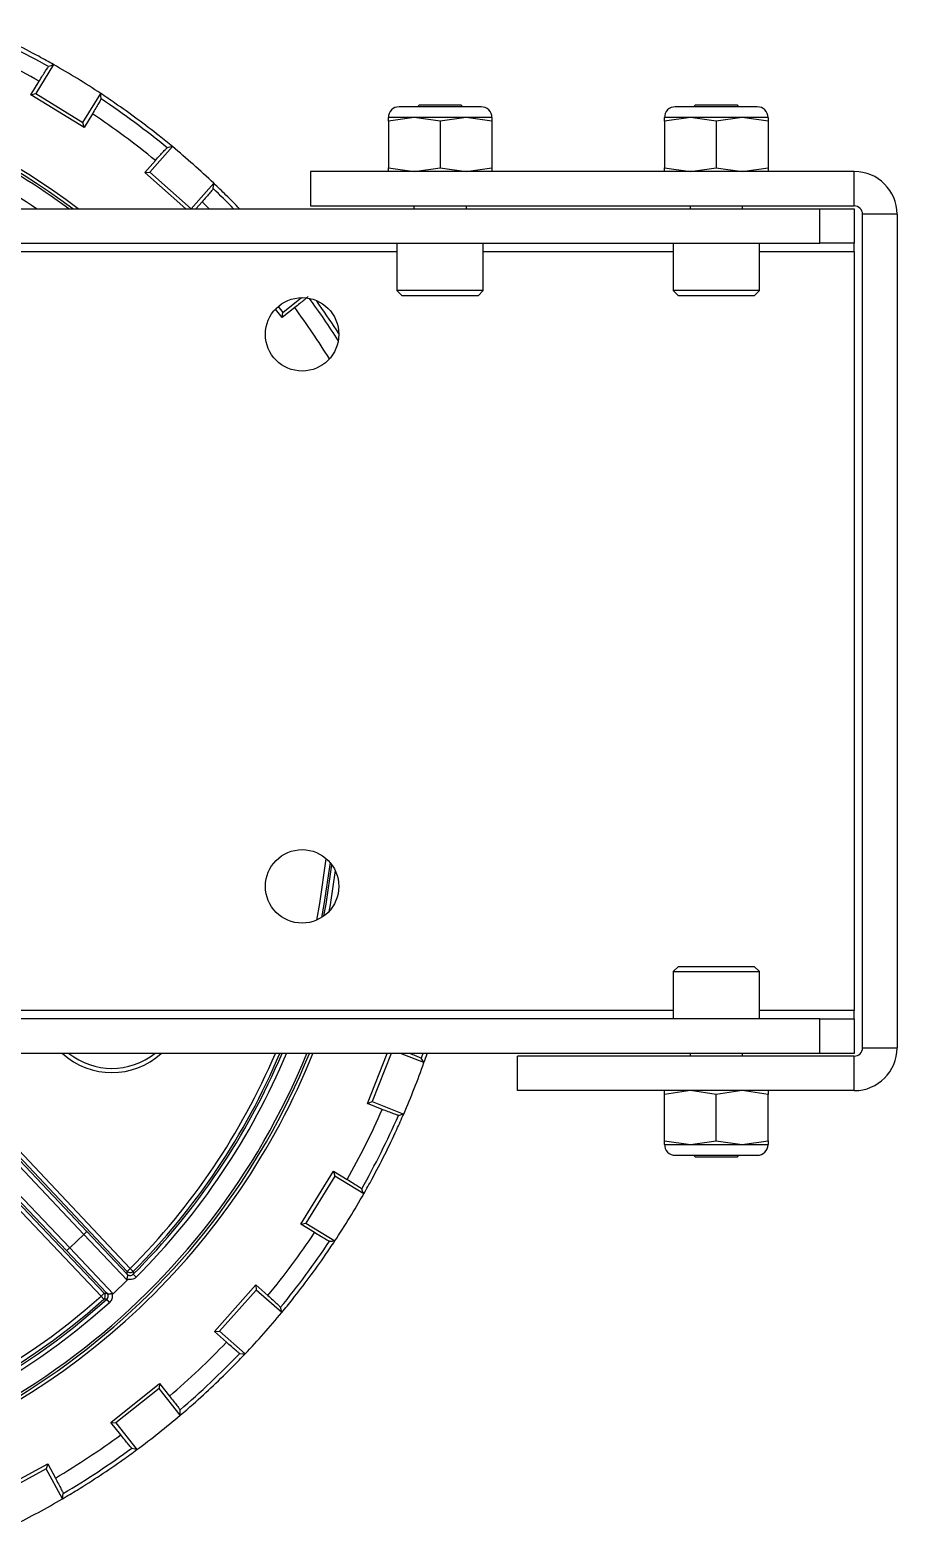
# Model space of a CAD drawing. Header units: inches. Extents: x 0 to 11, y 0 to 8.4.
# Drawn here: x 5.2207 to 5.4824, y 3.3639 to 3.8153 of the extents above; entities that cross this region are included whole.
import ezdxf

# ---------------------------------------------------------------- set-up
doc = ezdxf.new("R2010")
doc.units = ezdxf.units.IN
doc.header["$MEASUREMENT"] = 0

msp = doc.modelspace()

# ---------------------------------------------------------------- linework, layer by layer
at = {"color": 7, "linetype": 'Continuous', "lineweight": 25}
for p, q in [((5.227857951180585, 3.804844596602953), (5.222479042611773, 3.796086784936793)), ((5.220978294891479, 3.795728082137548), (5.223511673211362, 3.799852868777963)), ((5.22097829489148, 3.795728082137547), (5.222479042611773, 3.796086784936793)), ((5.237039655507065, 3.78586345001994), (5.22097829489148, 3.795728082137547)), ((5.222479042611773, 3.796086784936793), (5.23668095270782, 3.787364197740233)), ((5.23668095270782, 3.787364197740233), (5.242059861276632, 3.796122009406394)), ((5.356882900281152, 3.792104283972017), (5.332143316947819, 3.792104283972018)), ((5.338146441947819, 3.792573033972018), (5.337677691947818, 3.792104283972018)), ((5.350879775281153, 3.792573033972017), (5.338146441947819, 3.792573033972018)), ((5.351348525281152, 3.792104283972017), (5.350879775281153, 3.792573033972017)), ((5.44021623361443, 3.792104283972017), (5.415476650281096, 3.792104283972017)), ((5.421479775281096, 3.792573033972017), (5.421011025281096, 3.792104283972017)), ((5.434213108614428, 3.792573033972017), (5.421479775281096, 3.792573033972017)), ((5.43468185861443, 3.792104283972017), (5.434213108614428, 3.792573033972017)), ((5.239573033826947, 3.789988236660356), (5.237039655507065, 3.78586345001994)), ((5.336700608614485, 3.788849075638684), (5.328888108614486, 3.788849075638684)), ((5.336700608614485, 3.788849075638684), (5.328888108614486, 3.787721918673576)), ((5.328888108614486, 3.787721918673576), (5.328888108614486, 3.788849075638684)), ((5.328888108614486, 3.787721918673576), (5.328888108614485, 3.773700190937126)), ((5.352325608614486, 3.788849075638684), (5.336700608614485, 3.788849075638684)), ((5.344513108614485, 3.787721918673575), (5.336700608614485, 3.788849075638684)), ((5.352325608614486, 3.788849075638684), (5.344513108614485, 3.787721918673575)), ((5.344513108614485, 3.787721918673575), (5.344513108614485, 3.773700190937126)), ((5.360138108614485, 3.787721918673575), (5.352325608614486, 3.788849075638684)), ((5.360138108614485, 3.788849075638684), (5.352325608614486, 3.788849075638684)), ((5.360138108614485, 3.788849075638684), (5.360138108614485, 3.787721918673575)), ((5.360138108614485, 3.787721918673575), (5.360138108614485, 3.773700190937126)), ((5.420033941947763, 3.788849075638684), (5.412221441947762, 3.788849075638684)), ((5.420033941947763, 3.788849075638684), (5.412221441947762, 3.787721918673575)), ((5.412221441947762, 3.787721918673575), (5.412221441947762, 3.788849075638684)), ((5.412221441947762, 3.787721918673575), (5.412221441947762, 3.773700190937126)), ((5.435658941947762, 3.788849075638684), (5.420033941947763, 3.788849075638684)), ((5.427846441947763, 3.787721918673575), (5.420033941947763, 3.788849075638684)), ((5.435658941947762, 3.788849075638684), (5.427846441947763, 3.787721918673575)), ((5.427846441947763, 3.787721918673575), (5.427846441947763, 3.773700190937126)), ((5.443471441947763, 3.787721918673575), (5.435658941947762, 3.788849075638684)), ((5.443471441947763, 3.788849075638684), (5.435658941947762, 3.788849075638684)), ((5.443471441947763, 3.788849075638684), (5.443471441947763, 3.787721918673575)), ((5.443471441947763, 3.787721918673575), (5.443471441947763, 3.773700190937126)), ((5.237039655507065, 3.78586345001994), (5.23668095270782, 3.787364197740233)), ((5.263708010717578, 3.780069526377662), (5.256890041820089, 3.772378803220219)), ((5.255349805742416, 3.772286152029261), (5.25856095803652, 3.775908357363675)), ((5.255349805742416, 3.772286152029261), (5.256890041820089, 3.772378803220219)), ((5.267716290129305, 3.761323033971956), (5.255349805742416, 3.772286152029261)), ((5.256890041820089, 3.772378803220219), (5.269361037487474, 3.761323033971956)), ((5.305346441947762, 3.772573033972017), (5.305346441947762, 3.76215636730535)), ((5.46951310861443, 3.772573033972017), (5.305346441947762, 3.772573033972017)), ((5.328888108614485, 3.773700190937126), (5.336700608614485, 3.772573033972017)), ((5.328888108614485, 3.772573033972017), (5.328888108614485, 3.773700190937126)), ((5.336700608614485, 3.772573033972017), (5.344513108614485, 3.773700190937126)), ((5.344513108614485, 3.773700190937126), (5.352325608614485, 3.772573033972017)), ((5.352325608614485, 3.772573033972017), (5.360138108614485, 3.773700190937126)), ((5.360138108614485, 3.773700190937126), (5.360138108614485, 3.772573033972017)), ((5.412221441947762, 3.773700190937126), (5.420033941947763, 3.772573033972017)), ((5.412221441947762, 3.772573033972017), (5.412221441947762, 3.773700190937126)), ((5.420033941947763, 3.772573033972017), (5.427846441947763, 3.773700190937126)), ((5.427846441947763, 3.773700190937126), (5.435658941947762, 3.772573033972017)), ((5.435658941947762, 3.772573033972017), (5.443471441947763, 3.773700190937126)), ((5.443471441947763, 3.773700190937126), (5.443471441947763, 3.772573033972017)), ((5.46951310861443, 3.762156367305351), (5.46951310861443, 3.772573033972017)), ((5.269361919964525, 3.761323033971956), (5.276179500516523, 3.769013319072599)), ((2.813263108614487, 3.761323033971937), (5.45909644194782, 3.761323033971958)), ((5.272665335104097, 3.763404565171894), (5.270820019040861, 3.761323033971956)), ((5.305346441947762, 3.76215636730535), (5.46951310861443, 3.762156367305351)), ((5.336596441947818, 3.76215636730535), (5.336596441947818, 3.761323033971923)), ((5.352429775281152, 3.761323033971923), (5.352429775281152, 3.76215636730535)), ((5.419929775281095, 3.762156367305351), (5.419929775281095, 3.761323033971923)), ((5.435763108614429, 3.761323033971923), (5.435763108614429, 3.762156367305351)), ((5.45909644194782, 3.750906367305291), (5.45909644194782, 3.761323033971958)), ((5.45909644194782, 3.761323033971958), (5.469513108614486, 3.761323033971958)), ((5.469513108614486, 3.761323033971958), (5.469513108614486, 3.750906367305291)), ((5.482429775281096, 3.759656367305351), (5.472013108614429, 3.75965636730535)), ((5.472013108614429, 3.507989700638684), (5.472013108614429, 3.75965636730535)), ((5.482429775281096, 3.759656367305351), (5.482429775281096, 3.507989700638684)), ((2.813263108614487, 3.75090636730527), (5.45909644194782, 3.750906367305291)), ((2.940867275280983, 3.748406367305271), (5.331492275281152, 3.74840636730529)), ((5.331492275281152, 3.750906367305351), (5.331492275281152, 3.736656367305351)), ((5.357533941947819, 3.736656367305351), (5.357533941947819, 3.750906367305351)), ((5.357533941947819, 3.748406367305291), (5.41482560861443, 3.748406367305291)), ((5.41482560861443, 3.750906367305351), (5.41482560861443, 3.736656367305351)), ((5.440867275281096, 3.736656367305351), (5.440867275281096, 3.750906367305351)), ((5.440867275281096, 3.748406367305291), (5.469513108614486, 3.748406367305291)), ((5.469513108614486, 3.750906367305291), (5.45909644194782, 3.750906367305291)), ((5.469513108614486, 3.748406367305291), (5.469513108614486, 3.750906367305292)), ((5.469513108614486, 3.748406367305291), (5.469513108614488, 3.519239700638625)), ((5.297023542403272, 3.730001701563924), (5.30267572838004, 3.734488385833318)), ((5.331492275281152, 3.736656367305351), (5.333075608614485, 3.735073033972018)), ((5.357533941947819, 3.736656367305351), (5.331492275281152, 3.736656367305351)), ((5.355950608614485, 3.735073033972018), (5.333075608614485, 3.735073033972018)), ((5.355950608614485, 3.735073033972018), (5.357533941947819, 3.736656367305351)), ((5.41482560861443, 3.736656367305351), (5.416408941947763, 3.735073033972018)), ((5.440867275281096, 3.736656367305351), (5.41482560861443, 3.736656367305351)), ((5.439283941947763, 3.735073033972018), (5.416408941947763, 3.735073033972018)), ((5.439283941947763, 3.735073033972018), (5.440867275281096, 3.736656367305351)), ((5.296847326826389, 3.728468776422694), (5.29480845065713, 3.731037289516174)), ((5.295601134281059, 3.731793607291826), (5.297023542403272, 3.730001701563924)), ((5.300638683857183, 3.731478341574945), (5.296847326826389, 3.728468776422694)), ((5.296847326826389, 3.728468776422694), (5.297023542403272, 3.730001701563924)), ((5.416408941947819, 3.532573033971961), (5.414825608614485, 3.530989700638628)), ((5.414825608614485, 3.530989700638628), (5.414825608614485, 3.516739700638628)), ((5.414825608614485, 3.530989700638628), (5.434356858614486, 3.530989700638628)), ((5.416408941947819, 3.532573033971961), (5.433565191947818, 3.532573033971961)), ((5.433565191947818, 3.532573033971961), (5.439283941947819, 3.532573033971961)), ((5.434356858614486, 3.530989700638628), (5.440867275281152, 3.530989700638628)), ((5.440867275281152, 3.530989700638628), (5.439283941947819, 3.532573033971961)), ((5.440867275281152, 3.516739700638628), (5.440867275281152, 3.530989700638628)), ((5.459096441947821, 3.516739700638624), (2.813263108614489, 3.516739700638603)), ((5.414825608614485, 3.519239700638624), (2.857533941947648, 3.519239700638604)), ((5.469513108614488, 3.519239700638625), (5.440867275281152, 3.519239700638625)), ((5.459096441947822, 3.506323033971958), (5.459096441947821, 3.516739700638624)), ((5.459096441947821, 3.516739700638624), (5.469513108614488, 3.516739700638624)), ((5.469513108614488, 3.516739700638624), (5.469513108614488, 3.519239700638625)), ((5.469513108614488, 3.516739700638624), (5.469513108614488, 3.506323033971958)), ((5.472013108614429, 3.507989700638684), (5.482429775281096, 3.507989700638684)), ((5.459096441947822, 3.506323033971958), (2.813263108614489, 3.506323033971936)), ((5.192331356739916, 3.503563432714223), (5.250984778247342, 3.441372100675735)), ((5.322539359243958, 3.491177196489927), (5.328523054257517, 3.506323033971956)), ((5.329696197130372, 3.506323033971956), (5.323955019146804, 3.491791051894418)), ((5.3396377533358, 3.503515451610679), (5.332531243718422, 3.506323033971956)), ((5.339267952980484, 3.506323033971956), (5.338767990035101, 3.504890688438935)), ((5.367846441947763, 3.495073033972017), (5.367846441947763, 3.505489700638683)), ((5.46951310861443, 3.505489700638684), (5.367846441947763, 3.505489700638683)), ((5.419929775281152, 3.506323033971923), (5.419929775281152, 3.505489700638684)), ((5.435763108614485, 3.505489700638684), (5.435763108614485, 3.506323033971923)), ((5.469513108614488, 3.506323033971958), (5.459096441947822, 3.506323033971958)), ((5.46951310861443, 3.495073033972017), (5.46951310861443, 3.505489700638684)), ((5.236971945874865, 3.451643961596703), (5.190129267127446, 3.50131213972991)), ((5.191010606259463, 3.502199227766287), (5.237829819342431, 3.452555930720863)), ((5.250075543924886, 3.440514590437315), (5.191463409295895, 3.502662145217809)), ((5.242200561837445, 3.43305295329117), (5.183288540989158, 3.494999377231535)), ((5.184235663679711, 3.495817063312134), (5.243106215614872, 3.433914244239433)), ((5.231748139958579, 3.446796238019881), (5.184722503836176, 3.496244040851251)), ((5.1856561757956, 3.497075870474728), (5.232705381037742, 3.447603284540314)), ((5.46951310861443, 3.495073033972017), (5.367846441947763, 3.495073033972017)), ((5.420033941947819, 3.495073033971961), (5.412221441947819, 3.493945877006853)), ((5.412221441947819, 3.493945877006853), (5.412221441947819, 3.495073033971961)), ((5.427846441947819, 3.493945877006853), (5.420033941947819, 3.495073033971961)), ((5.435658941947819, 3.495073033971961), (5.427846441947819, 3.493945877006853)), ((5.443471441947819, 3.493945877006853), (5.435658941947819, 3.495073033971961)), ((5.443471441947819, 3.495073033971961), (5.443471441947819, 3.493945877006853)), ((5.322539359243958, 3.491177196489927), (5.323955019146804, 3.491791051894418)), ((5.327041397635549, 3.489398567562568), (5.322539359243958, 3.491177196489927)), ((5.323955019146804, 3.491791051894418), (5.333513817645871, 3.488014639069287)), ((5.412221441947819, 3.479924149270404), (5.412221441947819, 3.493945877006853)), ((5.427846441947819, 3.479924149270403), (5.427846441947819, 3.493945877006853)), ((5.443471441947819, 3.479924149270403), (5.443471441947819, 3.493945877006853)), ((5.412221441947819, 3.479924149270404), (5.420033941947819, 3.478796992305295)), ((5.412221441947819, 3.478796992305295), (5.412221441947819, 3.479924149270404)), ((5.412221441947819, 3.478796992305295), (5.420033941947819, 3.478796992305295)), ((5.420033941947819, 3.478796992305295), (5.427846441947819, 3.479924149270403)), ((5.420033941947819, 3.478796992305295), (5.435658941947819, 3.478796992305295)), ((5.427846441947819, 3.479924149270403), (5.435658941947819, 3.478796992305295)), ((5.435658941947819, 3.478796992305295), (5.443471441947819, 3.479924149270403)), ((5.435658941947819, 3.478796992305295), (5.443471441947819, 3.478796992305294)), ((5.443471441947819, 3.479924149270403), (5.443471441947819, 3.478796992305294)), ((5.415476650281152, 3.475541783971961), (5.438558995770673, 3.475541783971961)), ((5.421011025281152, 3.475541783971961), (5.421479775281152, 3.475073033971961)), ((5.421479775281152, 3.475073033971961), (5.431029775281152, 3.475073033971961)), ((5.431029775281152, 3.475073033971961), (5.434213108614485, 3.475073033971961)), ((5.434213108614485, 3.475073033971961), (5.434681858614486, 3.475541783971961)), ((5.438558995770673, 3.475541783971961), (5.440216233614486, 3.475541783971961)), ((5.302483223021348, 3.454726184910028), (5.312347855138956, 3.470787545525613)), ((5.312706557938201, 3.46928679780532), (5.303983970741641, 3.455084887709274)), ((5.312347855138956, 3.470787545525613), (5.316472641779371, 3.468254167205732)), ((5.312347855138956, 3.470787545525613), (5.312706557938201, 3.46928679780532)), ((5.321464369604361, 3.463907889236508), (5.312706557938201, 3.46928679780532)), ((5.302483223021348, 3.454726184910028), (5.303983970741641, 3.455084887709274)), ((5.306608009661764, 3.452192806590146), (5.302483223021348, 3.454726184910028)), ((5.303983970741641, 3.455084887709274), (5.312741782407801, 3.449705979140461)), ((5.236971945874865, 3.451643961596703), (5.232705381037742, 3.447603284540314)), ((5.236972059098288, 3.451644068825658), (5.236971945874865, 3.451643961596703)), ((5.250081558983783, 3.437801702691675), (5.236972059098288, 3.451644068825658)), ((5.237829819342431, 3.452555930720863), (5.249943429720218, 3.439765127752151)), ((5.243861750336364, 3.434005435051169), (5.231748139958579, 3.446796238019881)), ((5.232705381037742, 3.447603284540314), (5.232705267814318, 3.447603177311359)), ((5.232705267814318, 3.447603177311359), (5.245814767699813, 3.433760811177375)), ((5.250075543924886, 3.440514590437315), (5.250984778247342, 3.441372100675735)), ((5.250984778247342, 3.441372100675735), (5.251870308040425, 3.44049013635153)), ((5.245814767699813, 3.433760811177375), (5.250081558983783, 3.437801702691675)), ((5.249943429720218, 3.439765127752152), (5.250066007509726, 3.439639553517174)), ((5.252740972975324, 3.438727793545609), (5.251858107358445, 3.439612424760377)), ((5.276402132838887, 3.422311657607102), (5.288905925030669, 3.436416034674678)), ((5.288905925030669, 3.436416034674678), (5.292528130365083, 3.433204882380572)), ((5.288905925030669, 3.436416034674678), (5.288998576221626, 3.434875798597005)), ((5.242200561837445, 3.43305295329117), (5.243106215614872, 3.433914244239433)), ((5.243033100412695, 3.432120803300917), (5.242200561837445, 3.43305295329117)), ((5.243980477748281, 3.433876214291881), (5.243861750336366, 3.434005435051169)), ((5.244745524354231, 3.431155653655061), (5.243910178049481, 3.432085288333174)), ((5.288998576221626, 3.434875798597005), (5.277942368916561, 3.422404308798059)), ((5.29668929937907, 3.428057829699515), (5.288998576221626, 3.434875798597005)), ((5.276402132838887, 3.422311657607102), (5.277942368916561, 3.422404308798059)), ((5.280024338173303, 3.419100505312996), (5.276402132838887, 3.422311657607102)), ((5.277942368916561, 3.422404308798059), (5.285633092074007, 3.41558633990057)), ((5.245088549424103, 3.394918513590705), (5.259851580291533, 3.406637352750232)), ((5.259675364714649, 3.405104427609003), (5.246621474565332, 3.394742298013821)), ((5.259851580291533, 3.406637352750232), (5.259675364714649, 3.405104427609003)), ((5.266065320631932, 3.397054558917728), (5.259675364714649, 3.405104427609003)), ((5.259851580291533, 3.406637352750232), (5.262861145443784, 3.402845995719438)), ((5.248098114576353, 3.39112715655991), (5.245088549424103, 3.394918513590705)), ((5.245088549424103, 3.394918513590705), (5.246621474565332, 3.394742298013821)), ((5.246621474565332, 3.394742298013821), (5.253011430482616, 3.386692429322546)), ((5.209493920163612, 3.373379079680177), (5.22606762248424, 3.382356309933812)), ((5.22606762248424, 3.382356309933812), (5.225627894360649, 3.380877272883744)), ((5.22606762248424, 3.382356309933812), (5.228373103340091, 3.37809994663119)), ((5.225627894360649, 3.380877272883744), (5.21097295721368, 3.372939351556585)), ((5.230522927460696, 3.371840095585438), (5.225627894360649, 3.380877272883744))]:
    msp.add_line(p, q, dxfattribs=at)
at = {"color": 7, "linetype": 'Continuous', "lineweight": 25, "flags": 128}
for points in [[(5.227857951180585, 3.804844596602953), (5.227015201068911, 3.804499086515343), (5.226352574477723, 3.804226854330226)], [(5.242189615514275, 3.794499995728631), (5.242117214608607, 3.795408748208609), (5.242059861276632, 3.796122009406394)], [(5.263708010717578, 3.780069526377662), (5.262818066676668, 3.77987560738576), (5.262118234249468, 3.779722574919272)], [(5.276025623776446, 3.767393415840333), (5.276112126015318, 3.768300934613515), (5.276179500516523, 3.769013319072599)], [(5.274811263181482, 3.761323033971956), (5.274787257696961, 3.761346603542118), (5.272665335104097, 3.763404565171894)], [(5.307274338190478, 3.546579286639082), (5.308210041552043, 3.551523573037823), (5.310145846915177, 3.56507990236882)], [(5.311275684781991, 3.563936098558438), (5.309440785562513, 3.551306102892055), (5.30869773023501, 3.547326799748998)], [(5.309415956946768, 3.547813237147613), (5.310068410624083, 3.551342956028862), (5.311812671256238, 3.563254837610832)], [(5.312858408145818, 3.561493731625894), (5.311299305704048, 3.551126342581159), (5.310946321836711, 3.549174502454615)], [(5.3396377533358, 3.503515451610679), (5.339151150301657, 3.504285401257428), (5.338767990035101, 3.504890688438935)], [(5.33193897758743, 3.487605196370775), (5.332821351789949, 3.4878343005561), (5.333513817645871, 3.488014639069287)], [(5.321464369604361, 3.463907889236508), (5.321118859516751, 3.464750639348182), (5.320846627331634, 3.46541326593937)], [(5.311119768730038, 3.449576224902818), (5.312028521210016, 3.449648625808486), (5.312741782407801, 3.449705979140461)], [(5.250066007509726, 3.439639553517174), (5.250071507551545, 3.440129405018863), (5.250075543924886, 3.440514590437315)], [(5.251870308040425, 3.44049013635153), (5.25186363427865, 3.439998445792044), (5.251858107358445, 3.439612424760377)], [(5.243910178049481, 3.432085288333174), (5.243419177826914, 3.432105008917102), (5.243033100412695, 3.432120803300917)], [(5.243106215614872, 3.433914244239433), (5.243595962598966, 3.433892778923394), (5.243980477748281, 3.433876214291881)], [(5.29668929937907, 3.428057829699515), (5.296495380387169, 3.428947773740425), (5.29634234792068, 3.429647606167625)], [(5.284013188841741, 3.415740216640647), (5.284920707614923, 3.415653714401775), (5.285633092074007, 3.41558633990057)], [(5.266065320631932, 3.397054558917728), (5.26602888486618, 3.397964656388522), (5.265999701932375, 3.398680430597567)], [(5.251442857635852, 3.387125261573462), (5.252321568203541, 3.386882484516806), (5.253011430482616, 3.386692429322546)], [(5.230522927460696, 3.371840095585438), (5.230645082003401, 3.372742693634995), (5.230740635310956, 3.373452661188746)]]:
    msp.add_lwpolyline(points, dxfattribs=at)
at = {"color": 7, "linetype": 'Continuous', "lineweight": 25}
for centre in [(5.30284644194782, 3.72340636730529), (5.302846441947821, 3.556739700638623)]:
    msp.add_circle(centre, 0.01108333333333311, dxfattribs=at)
for centre, radius, start, end in [((5.104192806709251, 3.587573033707843), 0.2487204994597817, 60.58362054767174, 66.30121120707688), ((5.104192806709251, 3.587573033707843), 0.2500000000000011, 61.53220270566326, 65.35262904908294), ((5.104192806709251, 3.587573033707842), 0.2435153389023907, 60.66040347095975, 66.22442828378897), ((5.104192806709251, 3.587573033707843), 0.2500000000000011, 60.35262904908437, 61.53220270566326), ((5.104192806709251, 3.587573033707842), 0.2176589199346178, 52.96495963425383, 127.0350403657471), ((5.104192806709251, 3.587573033707843), 0.216666666666667, 53.31413718722018, 126.6858628127809), ((5.104192806709251, 3.587573033707843), 0.2500000000000001, 56.53220270566457, 60.35262904908437), ((5.104192806709251, 3.587573033707842), 0.2159393722946578, 53.57395800297505, 71.94206595841166), ((5.104192806709251, 3.587573033707843), 0.2500000000000006, 55.35262904908282, 56.53220270566457), ((5.104192806709251, 3.587573033707843), 0.2487204994597816, 50.58362054767174, 56.30121120707695), ((5.104192806709251, 3.587573033707843), 0.2500000000000006, 51.53220270566307, 55.35262904908282), ((5.332143316947819, 3.788849075638684), 0.003255208333333925, 90, 180), ((5.356882900281152, 3.788849075638684), 0.003255208333333481, 0, 90), ((5.415476650281096, 3.788849075638684), 0.003255208333334814, 90, 180), ((5.44021623361443, 3.788849075638684), 0.003255208333333481, 0, 90), ((5.104192806709251, 3.587573033707842), 0.2102889992842374, 55.71480578275759, 71.94206595841146), ((5.104192806709251, 3.587573033707842), 0.2435153389023907, 50.66040347095986, 56.22442828378899), ((5.104192806709251, 3.587573033707843), 0.2500000000000003, 50.35262904908418, 51.53220270566307), ((5.104192806709251, 3.587573033707843), 0.2500000000000012, 46.53220270566469, 50.35262904908418), ((5.46951310861443, 3.75965636730535), 0.01291666666666691, 1.969891931745177e-12, 90), ((5.104192806709251, 3.587573033707843), 0.2487204994597818, 44.31281246871313, 46.30121120707692), ((5.104192806709251, 3.587573033707843), 0.2500000000000012, 45.35262904908322, 46.53220270566469), ((5.104192806709251, 3.587573033707843), 0.2500000000000001, 44.02721729389787, 45.35262904908322), ((5.46951310861443, 3.75965636730535), 0.002500000000000391, 0, 90), ((5.104192806709251, 3.587573033707843), 0.2487204994597817, 32.58322714701256, 36.14304669313454), ((5.104192806709251, 3.587573033707843), 0.2500000000000004, 35.35262904908287, 35.68869848394135), ((5.104192806709251, 3.587573033707842), 0.2435153389023904, 31.82869056637787, 36.224428283789), ((5.104192806709251, 3.587573033707843), 0.2500000000000007, 32.97176152008363, 35.35262904908287), ((5.46951310861443, 3.507989700638684), 0.002499999999999947, 270.0000000000008, 0), ((5.46951310861443, 3.507989700638684), 0.01291666666666691, 270.0000000000008, 0), ((5.104192806709251, 3.587573033707843), 0.2166666666666666, 214.2821760284108, 337.9756872383207), ((5.104192806709251, 3.587573033707842), 0.2159393722946569, 214.4104429287337, 337.8976034645266), ((5.245440651055286, 3.522617100523417), 0.02208333333333409, 227.5481242680836, 312.4518757319171), ((5.245440651055286, 3.522617100523417), 0.02083333333333336, 231.4546506699139, 308.5453493300858), ((5.104192806709251, 3.587573033707843), 0.20717769119164, 315.1155794746585, 336.9100712166901), ((5.104192806709251, 3.587573033707842), 0.2090391896652918, 314.9427657963366, 337.1274173303705), ((5.104192806709251, 3.587573033707843), 0.2084275008105853, 315.1155794746586, 337.0564640264999), ((5.104192806709251, 3.587573033707842), 0.2102889992842371, 314.9427657963366, 337.2709933092358), ((5.104192806709251, 3.587573033707842), 0.2176589199346173, 313.4424158773743, 338.0813074316846), ((5.104192806709251, 3.587573033707843), 0.2499999999999999, 336.5322027056652, 340.352629049085), ((5.104192806709251, 3.587573033707843), 0.2500000000000003, 340.352629049085, 341.0344250751753), ((5.104192806709251, 3.587573033707842), 0.2435153389023907, 330.6604034709606, 336.2244282837898), ((5.104192806709251, 3.587573033707843), 0.2487204994597813, 330.5836205476724, 336.3012112070776), ((5.104192806709251, 3.587573033707843), 0.2499999999999999, 335.3526290490836, 336.5322027056652), ((5.104192806709251, 3.587573033707843), 0.2500000000000007, 331.5322027056638, 335.3526290490836), ((5.415476650281152, 3.478796992305295), 0.003255208333333925, 180, 270.0000000000008), ((5.440216233614486, 3.478796992305295), 0.003255208333333481, 270.0000000000008, 359.999999999993), ((5.104192806709251, 3.587573033707843), 0.2500000000000007, 330.3526290490851, 331.5322027056638), ((5.104192806709251, 3.587573033707842), 0.2176589199346173, 214.1088660624543, 313.4424158773743), ((5.104192806709251, 3.587573033707843), 0.2499999999999999, 326.532202705665, 330.3526290490851), ((5.104192806709251, 3.587573033707842), 0.2435153389023904, 320.6604034709605, 326.2244282837897), ((5.104192806709251, 3.587573033707843), 0.2487204994597816, 320.5836205476724, 326.3012112070775), ((5.104192806709251, 3.587573033707843), 0.2500000000000002, 325.3526290490836, 326.532202705665), ((5.104192806709251, 3.587573033707843), 0.2500000000000013, 321.532202705664, 325.3526290490836), ((5.250984785095672, 3.441372741893645), 0.001250257344971585, 223.3442218530345, 315.0945376469138), ((5.104192806709251, 3.587573033707842), 0.2102889992842371, 254.9427657963369, 311.9420659584117), ((5.104192806709251, 3.587573033707842), 0.2090391896652914, 254.9427657963367, 311.9420659584118), ((5.104192806709251, 3.587573033707843), 0.2084275008105851, 255.1155794746588, 311.7692522800896), ((5.104192806709251, 3.587573033707843), 0.2071776911916395, 255.1155794746588, 311.7692522800896), ((5.242199921194892, 3.433052981298767), 0.001250257344970478, 311.7902941078141, 43.54060990173242), ((5.104192806709251, 3.587573033707843), 0.2500000000000013, 320.352629049085, 321.532202705664), ((5.104192806709251, 3.587573033707843), 0.2500000000000012, 316.5322027056655, 320.352629049085), ((5.104192806709251, 3.587573033707842), 0.2435153389023908, 310.6604034709605, 316.2244282837897), ((5.104192806709251, 3.587573033707843), 0.2487204994597817, 310.5836205476724, 316.3012112070776), ((5.104192806709251, 3.587573033707843), 0.2500000000000012, 315.3526290490835, 316.5322027056655), ((5.104192806709251, 3.587573033707843), 0.250000000000001, 311.5322027056638, 315.3526290490835), ((5.104192806709251, 3.587573033707843), 0.250000000000001, 310.352629049085, 311.5322027056638), ((5.104192806709251, 3.587573033707843), 0.2500000000000008, 306.5322027056653, 310.352629049085), ((5.104192806709251, 3.587573033707842), 0.2435153389023904, 300.6604034709605, 306.2244282837897), ((5.104192806709251, 3.587573033707843), 0.2487204994597819, 300.5836205476724, 306.3012112070776), ((5.104192806709251, 3.587573033707843), 0.2500000000000008, 305.3526290490835, 306.5322027056653), ((5.104192806709251, 3.587573033707843), 0.2500000000000001, 301.5322027056636, 305.3526290490835), ((5.104192806709251, 3.587573033707843), 0.2500000000000002, 300.3526290490847, 301.5322027056636), ((5.104192806709251, 3.587573033707843), 0.2500000000000017, 296.5322027056654, 300.3526290490847)]:
    msp.add_arc(centre, radius, start, end, dxfattribs=at)
for points, knots in [([(5.223511673211362, 3.799852868777963), (5.223862604285799, 3.800420448388407), (5.224564230637339, 3.801555226241643), (5.225348701651362, 3.802784040823691), (5.225834298971036, 3.803520089932626), (5.226202478234259, 3.804061938244695), (5.226293767691676, 3.804162241221106), (5.226352574477723, 3.804226854330227)], [0, 0, 0, 0, 0.2498545218999127, 0.4995411617432645, 0.636671850450165, 0.7659514980152242, 1, 1, 1, 1]), ([(5.242189615514275, 3.794499995728631), (5.242160981369537, 3.794422814528444), (5.24211567084746, 3.794300683397695), (5.241805803165465, 3.793737574909812), (5.241362514086868, 3.792963052703332), (5.240614539800498, 3.791695053715819), (5.239920182231196, 3.790557142487299), (5.239573033826947, 3.789988236660356)], [0, 0, 0, 0, 0.2258044908243679, 0.3573118547784933, 0.500927141448558, 0.750485406785009, 1, 1, 1, 1]), ([(5.25856095803652, 3.775908357363675), (5.259005116844414, 3.776406375622955), (5.259893136021359, 3.777402077513473), (5.260879070576765, 3.778476001684704), (5.261485104171792, 3.779116545468753), (5.26194178093181, 3.779586228223391), (5.262049100924131, 3.779669155121843), (5.262118234249468, 3.779722574919272)], [0, 0, 0, 0, 0.2498545218868205, 0.4995411617170995, 0.636671854072884, 0.7659515028507178, 1, 1, 1, 1]), ([(5.276025623776446, 3.767393415840333), (5.275984022276059, 3.767322379465762), (5.275918192276816, 3.767209971873706), (5.275515249424657, 3.76670922623389), (5.274944200528733, 3.766023447096277), (5.27398740393304, 3.764904596226702), (5.27310599900419, 3.763904546353207), (5.272665335104097, 3.763404565171894)], [0, 0, 0, 0, 0.2258044851841225, 0.3573118505526552, 0.5009271414745329, 0.7504854067980031, 0.9999999999999999, 0.9999999999999999, 0.9999999999999999, 0.9999999999999999]), ([(5.304640578843631, 3.734823084634444), (5.304587274024007, 3.734760351484487), (5.304502924753968, 3.734661082873442), (5.304019149934152, 3.734237914971764), (5.303337692261969, 3.733661715963844), (5.302201145148976, 3.732726008944645), (5.301159473903444, 3.731894206435468), (5.300638683857183, 3.731478341574946)], [0, 0, 0, 0, 0.2258044907400696, 0.35731185471534, 0.5009271414489583, 0.7504854067852037, 1, 1, 1, 1]), ([(5.335478138078669, 3.506323033971956), (5.335579887844091, 3.506282313318076), (5.336290541055186, 3.505997907124919), (5.337167514830873, 3.505630354546271), (5.337982921151983, 3.505278073617375), (5.338579052347562, 3.505010006652665), (5.338693965410367, 3.504937436581724), (5.338767990035102, 3.504890688438935)], [0, 0, 0, 0, 0.05268985259454501, 0.3680029411677498, 0.5411764123375548, 0.7044353090353798, 0.9999999999999999, 0.9999999999999999, 0.9999999999999999, 0.9999999999999999]), ([(5.33193897758743, 3.487605196370775), (5.331857996676063, 3.487619993123746), (5.331729852902046, 3.487643407428882), (5.331121491339136, 3.48785078476175), (5.330281759524609, 3.488152844913476), (5.328903139919078, 3.488669270076295), (5.327661942192433, 3.48915548258273), (5.327041397635549, 3.489398567562568)], [0, 0, 0, 0, 0.2258044907961476, 0.3573118547573507, 0.5009271414486882, 0.7504854067850778, 1, 1, 1, 1]), ([(5.316472641779371, 3.468254167205732), (5.317040221389838, 3.467903236131319), (5.318174999243118, 3.467201609779828), (5.319403813831951, 3.466417138760979), (5.320139862946017, 3.465931541438821), (5.32068171125139, 3.465563362179367), (5.320782014225006, 3.465472072723676), (5.320846627331634, 3.46541326593937)], [0, 0, 0, 0, 0.2498545218868093, 0.4995411617170789, 0.6366718540796276, 0.7659515028597066, 1, 1, 1, 1]), ([(5.236972059098288, 3.451644068825658), (5.237098591760144, 3.451765432202195), (5.237361752912379, 3.452017842335199), (5.237650807716258, 3.452318302244693), (5.237812616062927, 3.452505218026973), (5.237824231600843, 3.452539458894741), (5.237829819342431, 3.452555930720863)], [0, 0, 0, 0, 0.2702622342593677, 0.5620882381667559, 0.7893392642246791, 1, 1, 1, 1]), ([(5.311119768730038, 3.449576224902818), (5.311042587529832, 3.449604859047566), (5.310920456399062, 3.449650169569655), (5.310357347911131, 3.449960037251683), (5.309582825704686, 3.450403326330255), (5.308314826717226, 3.451151300616595), (5.307176915488706, 3.451845658185897), (5.306608009661764, 3.452192806590146)], [0, 0, 0, 0, 0.2258044908608068, 0.3573118548057935, 0.5009271414483845, 0.7504854067849279, 1, 1, 1, 1]), ([(5.231748139958579, 3.446796238019881), (5.231773199952248, 3.44680558165057), (5.23182528794585, 3.44682500268403), (5.232087405363252, 3.44703984945717), (5.232399653860427, 3.447316451314904), (5.232606028494133, 3.44751007131078), (5.232705267814318, 3.447603177311359)], [0, 0, 0, 0, 0.2706993823547325, 0.5626572728984311, 0.7896951086164234, 1, 1, 1, 1]), ([(5.250111677640073, 3.438151297527548), (5.250099593681785, 3.438237034013814), (5.250073135009277, 3.438424760051744), (5.250123701845435, 3.438689126065394), (5.250184759647648, 3.438935625899531), (5.250220242939204, 3.439082481440796), (5.2502575342496, 3.439268171344744), (5.250260861417766, 3.439388956011314), (5.25019993339138, 3.439490975917117), (5.250159190905472, 3.439538000745221), (5.250125715953707, 3.439572744285836), (5.250095361947446, 3.439603799342424), (5.250070466056852, 3.439629591214803), (5.250045703009213, 3.439655660112656), (5.249998924898197, 3.439706029101847), (5.249968090185558, 3.439738866007067), (5.249943429720218, 3.439765127752151)], [0, 0, 0, 0, 0.1138618688194392, 0.2493085317088409, 0.3632280202831034, 0.4993100609991289, 0.5141694474487495, 0.7478207546787385, 0.8113733016697598, 0.8444395175438071, 0.8738941874460961, 0.8894255160966658, 0.9054379163486458, 0.9212066312929262, 0.9369839712514715, 1, 1, 1, 1]), ([(5.250066073494112, 3.439639615806473), (5.250126580583063, 3.439582378257625), (5.250247690063735, 3.439467813006905), (5.250468540377712, 3.439346035457505), (5.250707312507154, 3.439267517155987), (5.251037936169122, 3.43922999758368), (5.251463785022411, 3.439300644438951), (5.251726589790073, 3.439508437270973), (5.251858107358445, 3.439612424760377)], [0, 0, 0, 0, 0.1251213291352204, 0.2504397328528715, 0.3764420577843618, 0.501523908356676, 0.7505434773985123, 1, 1, 1, 1]), ([(5.250111677640073, 3.438151297527548), (5.250121517535861, 3.438107750611755), (5.250139140074802, 3.438029761247246), (5.250139941960485, 3.437927083066784), (5.250121410242462, 3.437849917086539), (5.250094265011368, 3.437817075190598), (5.250081558983783, 3.437801702691675)], [0, 0, 0, 0, 0.3653216879844935, 0.6542646194004985, 0.8381696119006471, 1, 1, 1, 1]), ([(5.252740972975324, 3.438727793545609), (5.252535757069838, 3.438558930030791), (5.252126451372574, 3.438222129632638), (5.251197906403469, 3.437923425662571), (5.250523692853684, 3.438064863915874), (5.250111677640073, 3.438151297527548)], [0, 0, 0, 0, 0.281113879903894, 0.5606851591347628, 1, 1, 1, 1]), ([(5.243861750336364, 3.434005435051169), (5.243886584860482, 3.433979432346674), (5.243917660313222, 3.433946895149228), (5.243965352123038, 3.433897517425247), (5.243990022146742, 3.433871393343648), (5.244014377605374, 3.433845183233443), (5.244040942598407, 3.433816240614556), (5.244069171193915, 3.433785801311653), (5.244114656713219, 3.433740418627898), (5.244185494693849, 3.433689230879218), (5.244283405412213, 3.433667668494836), (5.244383922431568, 3.43367204014501), (5.244442505409586, 3.433679510506453), (5.244539628039464, 3.433693551099159), (5.244715868163804, 3.433726539160384), (5.244987794602474, 3.43377355714202), (5.245240540874105, 3.433796540693625), (5.245393803843324, 3.433764445919155), (5.245464052710737, 3.433749735114791)], [0, 0, 0, 0, 0.06288038969229921, 0.07868226380894025, 0.09444750818903537, 0.1103824600010418, 0.12593020167762, 0.1493497873158707, 0.1776115584611417, 0.2516193363735374, 0.3767987394300517, 0.4609815516107748, 0.4866851896105336, 0.5014439022438473, 0.6600979331433285, 0.7938467837749053, 0.905508616810919, 1, 1, 1, 1]), ([(5.243910178049481, 3.432085288333174), (5.244021777787392, 3.432210635415086), (5.244189390404088, 3.432398895287269), (5.244296611951443, 3.432717552280494), (5.244332710704878, 3.432966150051264), (5.244316102885523, 3.433216836366011), (5.244232270394986, 3.433541704770197), (5.244080926087994, 3.433742402885311), (5.243980210654604, 3.433875961907424)], [0, 0, 0, 0, 0.2494061374392958, 0.3745852463388, 0.500459011017326, 0.6261694128145279, 0.7512261257045136, 1, 1, 1, 1]), ([(5.245464052710737, 3.433749735114791), (5.245517431942723, 3.43348876455237), (5.24562393286702, 3.432968082536577), (5.245453642302325, 3.432007521626621), (5.245013703543822, 3.431478274007879), (5.244745524354231, 3.431155653655061)], [0, 0, 0, 0, 0.2817690329953365, 0.5621786102121202, 1, 1, 1, 1]), ([(5.245814767699813, 3.433760811177375), (5.245801475368216, 3.433750559660361), (5.245773546017277, 3.43372901955551), (5.245718082543691, 3.433714177849615), (5.245612593272191, 3.433708375366971), (5.245527955825035, 3.43373194188265), (5.245464052710737, 3.433749735114791)], [0, 0, 0, 0, 0.1366464377157472, 0.2871163937675036, 0.4617573650696118, 1, 1, 1, 1]), ([(5.292528130365083, 3.433204882380572), (5.293026148624362, 3.432760723572678), (5.294021850514878, 3.431872704395732), (5.295095774685931, 3.430886769840508), (5.295736318469839, 3.43028073624558), (5.296206001224658, 3.429824059485413), (5.296288928123184, 3.429716739493028), (5.29634234792068, 3.429647606167625)], [0, 0, 0, 0, 0.2498545218872432, 0.4995411617179214, 0.6366718539624566, 0.765951502703314, 0.9999999999999999, 0.9999999999999999, 0.9999999999999999, 0.9999999999999999]), ([(5.284013188841741, 3.415740216640647), (5.283942152464467, 3.415781818143146), (5.283829744869613, 3.415847648144867), (5.283328999223267, 3.416250591003243), (5.282643220090116, 3.416821639894398), (5.28152436922816, 3.417778436484142), (5.280524319354631, 3.418659841412933), (5.280024338173303, 3.419100505312996)], [0, 0, 0, 0, 0.2258044908156928, 0.3573118547719953, 0.5009271414485994, 0.7504854067850384, 1, 1, 1, 1]), ([(5.262861145443784, 3.402845995719438), (5.263274470319079, 3.402322104718687), (5.264100842348739, 3.40127467472962), (5.264987245459784, 3.40011723376033), (5.265512821315006, 3.399409177916618), (5.265896067446161, 3.398877879548203), (5.265959098577632, 3.398757789882871), (5.265999701932375, 3.398680430597567)], [0, 0, 0, 0, 0.2498545218870795, 0.4995411617176059, 0.6366718540076122, 0.7659515027635883, 1, 1, 1, 1]), ([(5.251442857635852, 3.387125261573462), (5.251380124486391, 3.387178566392534), (5.251280855875851, 3.387262915661938), (5.250857687975334, 3.387746690480181), (5.250281488966642, 3.388428148153551), (5.249345781946039, 3.3895646952681), (5.248513979436871, 3.390606366513643), (5.248098114576353, 3.39112715655991)], [0, 0, 0, 0, 0.2258044895191214, 0.3573118538005655, 0.5009271414545817, 0.7504854067880066, 0.9999999999999999, 0.9999999999999999, 0.9999999999999999, 0.9999999999999999]), ([(5.228373103340091, 3.378099946631191), (5.228689176164221, 3.377512241600539), (5.229321109437074, 3.376337226429545), (5.229993058578478, 3.375043447303489), (5.230387697148946, 3.374254883128969), (5.230672861916264, 3.373665106385134), (5.230714082111484, 3.373535895910899), (5.230740635310956, 3.373452661188746)], [0, 0, 0, 0, 0.2498545218854614, 0.4995411617143815, 0.6366718544554066, 0.7659515033612774, 1, 1, 1, 1])]:
    msp.add_open_spline(points, degree=3, knots=knots, dxfattribs=at)

doc.saveas('drawing.dxf')
